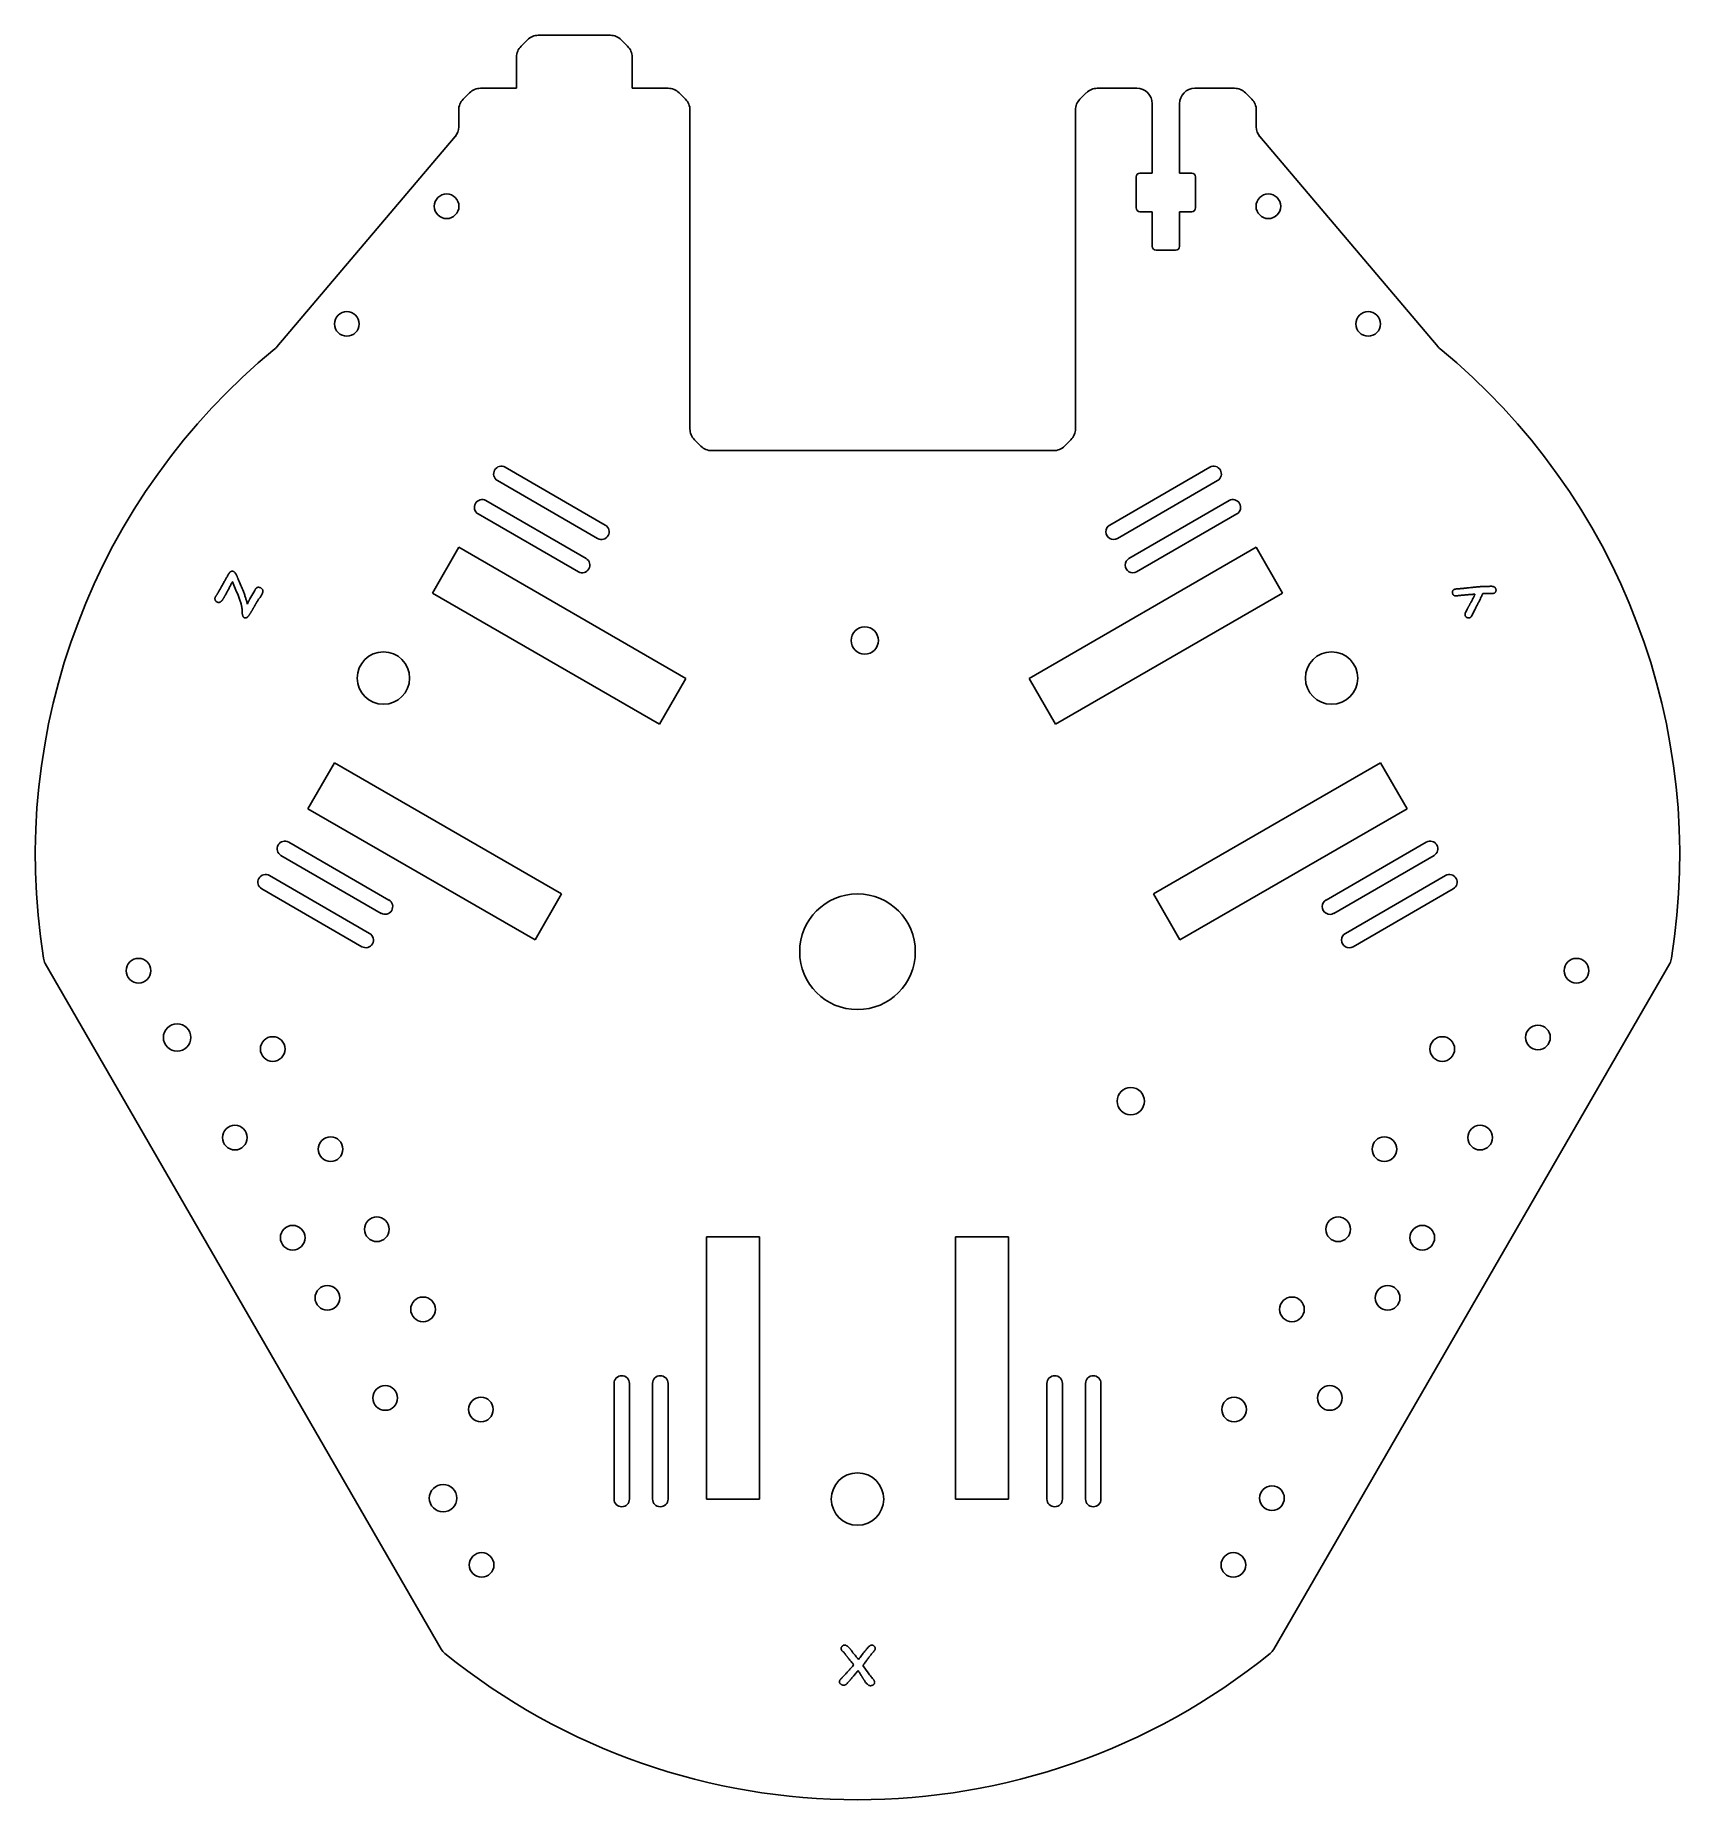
# Model space of a CAD drawing. Header units: millimetres. Extents: x -107 to 107, y -110 to 119.
import ezdxf

# ---------------------------------------------------------------- set-up
doc = ezdxf.new("R2010")
doc.units = ezdxf.units.MM

msp = doc.modelspace()

# ---------------------------------------------------------------- linework, layer by layer
at = {"color": 7, "linetype": 'Continuous', "lineweight": 25}
for p, q in [((-42.82, 118.29), (-43.64, 117.47)), ((-32.06, 118.88), (-41.4, 118.88)), ((-29.82, 117.47), (-30.64, 118.29)), ((-44.23, 116.05), (-44.23, 112)), ((-29.23, 112), (-29.23, 116.05)), ((-50.32, 111.41), (-51.14, 110.59)), ((-44.23, 112), (-48.9, 112)), ((-24.56, 112), (-29.23, 112)), ((-22.32, 110.59), (-23.14, 111.41)), ((29.68, 111.41), (28.86, 110.59)), ((36.23, 112), (31.1, 112)), ((38.23, 110), (38.23, 101)), ((41.77, 110), (41.77, 101)), ((48.9, 112), (43.77, 112)), ((51.14, 110.59), (50.32, 111.41)), ((-51.73, 109.17), (-51.73, 107.02)), ((-21.73, 67.83), (-21.73, 109.17)), ((28.27, 109.17), (28.27, 67.83)), ((51.73, 107.02), (51.73, 109.17)), ((-52.2, 105.73), (-75.32, 78.46)), ((75.32, 78.46), (52.2, 105.73)), ((38.23, 101), (36.64, 101)), ((43.36, 101), (41.77, 101)), ((36.14, 96.5), (36.14, 100.5)), ((43.86, 96.5), (43.86, 100.5)), ((38.23, 96), (36.64, 96)), ((38.23, 96), (38.23, 91.5)), ((41.77, 96), (41.77, 91.5)), ((43.36, 96), (41.77, 96)), ((41.27, 91), (38.73, 91)), ((-20.32, 65.59), (-21.14, 66.41)), ((27.68, 66.41), (26.86, 65.59)), ((-18.9, 65), (25.44, 65)), ((-32.71, 55.35), (-45.7, 62.85)), ((45.7, 62.85), (32.71, 55.35)), ((-46.7, 61.12), (-33.71, 53.62)), ((33.71, 53.62), (46.7, 61.12)), ((-35.21, 51.02), (-48.2, 58.52)), ((48.2, 58.52), (35.21, 51.02)), ((-49.2, 56.79), (-36.21, 49.29)), ((36.21, 49.29), (49.2, 56.79)), ((-51.7, 52.46), (-55.14, 46.5)), ((-22.25, 35.46), (-51.7, 52.46)), ((51.7, 52.46), (22.25, 35.46)), ((55.14, 46.5), (51.7, 52.46)), ((-81.08, 48), (-81.07, 47.98)), ((-78.17, 46.87), (-78.82, 45.76)), ((-55.14, 46.5), (-25.69, 29.5)), ((25.69, 29.5), (55.14, 46.5)), ((79.06, 44.4), (78.85, 43.99)), ((-25.69, 29.5), (-22.25, 35.46)), ((22.25, 35.46), (25.69, 29.5)), ((-67.84, 24.5), (-71.28, 18.54)), ((-38.39, 7.5), (-67.84, 24.5)), ((67.84, 24.5), (38.39, 7.5)), ((71.28, 18.54), (67.84, 24.5)), ((-71.28, 18.54), (-41.83, 1.54)), ((41.83, 1.54), (71.28, 18.54)), ((-60.79, 6.71), (-73.78, 14.21)), ((73.78, 14.21), (60.79, 6.71)), ((-74.78, 12.48), (-61.79, 4.98)), ((61.79, 4.98), (74.78, 12.48)), ((-63.29, 2.38), (-76.28, 9.88)), ((76.28, 9.88), (63.29, 2.38)), ((-77.28, 8.15), (-64.29, 0.65)), ((-41.83, 1.54), (-38.39, 7.5)), ((38.39, 7.5), (41.83, 1.54)), ((64.29, 0.65), (77.28, 8.15)), ((-105.36, -1.52), (-53.99, -90.48)), ((53.99, -90.48), (105.36, -1.52)), ((-12.7, -37), (-19.58, -37)), ((-19.58, -37), (-19.58, -71)), ((-12.7, -71), (-12.7, -37)), ((19.58, -37), (12.7, -37)), ((12.7, -37), (12.7, -71)), ((19.58, -71), (19.58, -37)), ((-31.58, -56), (-31.58, -71)), ((-29.58, -71), (-29.58, -56)), ((-26.58, -56), (-26.58, -71)), ((-24.58, -71), (-24.58, -56)), ((24.58, -56), (24.58, -71)), ((26.58, -71), (26.58, -56)), ((29.58, -56), (29.58, -71)), ((31.58, -71), (31.58, -56)), ((-19.58, -71), (-12.7, -71)), ((12.7, -71), (19.58, -71)), ((1.38, -93.53), (0.7, -92.57))]:
    msp.add_line(p, q, dxfattribs=at)
for centre, radius in [((-53.3, 96.7), 1.6), ((53.3, 96.7), 1.6), ((-66.24, 81.44), 1.6), ((66.24, 81.44), 1.6), ((0.94, 40.38), 1.77), ((-61.49, 35.5), 3.4), ((61.49, 35.5), 3.4), ((0, 0), 7.5), ((-93.26, -2.46), 1.6), ((93.26, -2.46), 1.6), ((-88.26, -11.12), 1.78), ((-75.85, -12.62), 1.6), ((75.85, -12.62), 1.6), ((88.26, -11.12), 1.6), ((35.44, -19.38), 1.77), ((-80.76, -24.11), 1.6), ((80.76, -24.11), 1.6), ((-68.35, -25.61), 1.6), ((68.35, -25.61), 1.6), ((-73.26, -37.1), 1.6), ((-62.35, -36), 1.6), ((62.35, -36), 1.6), ((73.26, -37.1), 1.6), ((-68.76, -44.9), 1.6), ((68.76, -44.9), 1.6), ((-56.35, -46.39), 1.6), ((56.35, -46.39), 1.6), ((-61.26, -57.89), 1.6), ((61.26, -57.89), 1.6), ((-48.85, -59.38), 1.6), ((48.85, -59.38), 1.6), ((0, -71), 3.4), ((-53.76, -70.88), 1.78), ((53.76, -70.88), 1.6), ((-48.76, -79.54), 1.6), ((48.76, -79.54), 1.6)]:
    msp.add_circle(centre, radius, dxfattribs=at)
for centre, radius, start, end in [((-42.23, 116.05), 2, 135, 180), ((-41.4, 116.88), 2, 90, 135), ((-32.06, 116.88), 2, 45, 90), ((-31.23, 116.05), 2, 0, 45), ((-49.73, 109.17), 2, 135, 180), ((-48.9, 110), 2, 90, 135), ((-24.56, 110), 2, 45, 90), ((-23.73, 109.17), 2, 0, 45), ((30.27, 109.17), 2, 135, 180), ((31.1, 110), 2, 90, 135), ((36.23, 110), 2, 0, 90), ((43.77, 110), 2, 90, 180), ((48.9, 110), 2, 45, 90), ((49.73, 109.17), 2, 0, 45), ((-53.73, 107.02), 2, 319.7128, 0), ((53.73, 107.02), 2, 180, 220.2872), ((36.64, 100.5), 0.5, 90, 180), ((43.36, 100.5), 0.5, 0, 90), ((36.64, 96.5), 0.5, 180, 270), ((43.36, 96.5), 0.5, 270, 360), ((38.73, 91.5), 0.5, 180, 270), ((41.27, 91.5), 0.5, 270, 0), ((-21.65, 12.5), 85, 129.3769, 189.0247), ((-76.85, 79.75), 2, 309.3769, 319.7128), ((76.85, 79.75), 2, 220.2872, 230.6231), ((21.65, 12.5), 85, 350.9753, 50.6231), ((-19.73, 67.83), 2, 180, 225), ((26.27, 67.83), 2, 315, 0), ((-18.9, 67), 2, 225, 270), ((25.44, 67), 2, 270, 315), ((-46.2, 61.98), 1, 60, 240), ((46.2, 61.98), 1, 300, 120), ((-48.7, 57.65), 1, 60, 240), ((48.7, 57.65), 1, 300, 120), ((-33.21, 54.48), 1, 240, 60), ((33.21, 54.48), 1, 120, 300), ((-35.71, 50.15), 1, 240, 60), ((35.71, 50.15), 1, 120, 300), ((-74.28, 13.35), 1, 60, 240), ((74.28, 13.35), 1, 300, 120), ((-76.78, 9.02), 1, 60, 240), ((76.78, 9.02), 1, 300, 120), ((-61.29, 5.85), 1, 240, 60), ((61.29, 5.85), 1, 120, 300), ((-63.79, 1.52), 1, 240, 60), ((63.79, 1.52), 1, 120, 300), ((-103.62, -0.52), 2, 189.0247, 210), ((103.62, -0.52), 2, 330, 350.9753), ((-30.58, -56), 1, 0, 180), ((-25.58, -56), 1, 0, 180), ((25.58, -56), 1, 0, 180), ((30.58, -56), 1, 0, 180), ((-30.58, -71), 1, 180, 0), ((-25.58, -71), 1, 180, 0), ((25.58, -71), 1, 180, 0), ((30.58, -71), 1, 180, 0), ((-52.26, -89.48), 2, 210, 230.9753), ((0, -25), 85, 230.9753, 309.0247), ((52.26, -89.48), 2, 309.0247, 330)]:
    msp.add_arc(centre, radius, start, end, dxfattribs=at)
for points, knots in [([(-81.52, 49.08), (-81.54, 49.05), (-81.59, 48.97), (-81.66, 48.84), (-81.74, 48.7), (-81.83, 48.54), (-81.93, 48.38), (-82.03, 48.2), (-82.14, 48), (-82.25, 47.8), (-82.37, 47.59), (-82.48, 47.4), (-82.58, 47.22), (-82.67, 47.05), (-82.76, 46.9), (-82.84, 46.76), (-82.91, 46.63), (-82.96, 46.55), (-82.98, 46.51)], [0, 0, 0, 0, 0.044177, 0.093617, 0.148485, 0.208171, 0.273451, 0.343546, 0.419071, 0.49986, 0.580648, 0.656173, 0.72655, 0.791664, 0.851515, 0.906383, 0.955823, 1, 1, 1, 1]), ([(-81.26, 49.33), (-81.29, 49.32), (-81.34, 49.29), (-81.41, 49.24), (-81.47, 49.17), (-81.51, 49.11), (-81.52, 49.08)], [0, 0, 0, 0, 0.234031, 0.473013, 0.727326, 1, 1, 1, 1]), ([(-80.91, 49.3), (-80.94, 49.32), (-81, 49.35), (-81.09, 49.37), (-81.18, 49.36), (-81.23, 49.34), (-81.26, 49.33)], [0, 0, 0, 0, 0.264296, 0.512369, 0.749653, 1, 1, 1, 1]), ([(-80.55, 48.86), (-80.58, 48.92), (-80.63, 49.01), (-80.72, 49.14), (-80.81, 49.24), (-80.88, 49.28), (-80.91, 49.3)], [0, 0, 0, 0, 0.299162, 0.562747, 0.795012, 1, 1, 1, 1]), ([(-80.32, 48.32), (-80.33, 48.35), (-80.36, 48.42), (-80.4, 48.51), (-80.44, 48.6), (-80.47, 48.67), (-80.49, 48.74), (-80.51, 48.79), (-80.53, 48.83), (-80.54, 48.85), (-80.55, 48.86)], [0, 0, 0, 0, 0.191878, 0.364018, 0.517813, 0.652086, 0.768237, 0.864663, 0.941371, 1, 1, 1, 1]), ([(-79.66, 46.73), (-79.77, 46.99), (-79.99, 47.52), (-80.21, 48.05), (-80.32, 48.32)], [0, 0, 0, 0, 0.499833, 1, 1, 1, 1]), ([(-83.28, 46.04), (-83.3, 46.01), (-83.32, 45.96), (-83.35, 45.87), (-83.35, 45.78), (-83.34, 45.72), (-83.34, 45.69)], [0, 0, 0, 0, 0.257821, 0.50614, 0.74815, 1, 1, 1, 1]), ([(-82.98, 46.51), (-82.99, 46.5), (-83.01, 46.46), (-83.04, 46.41), (-83.08, 46.34), (-83.13, 46.27), (-83.18, 46.2), (-83.22, 46.14), (-83.25, 46.09), (-83.27, 46.05), (-83.28, 46.04)], [0, 0, 0, 0, 0.094259, 0.20833, 0.343845, 0.499228, 0.65614, 0.790863, 0.905741, 1, 1, 1, 1]), ([(-82.49, 45.49), (-82.48, 45.5), (-82.46, 45.53), (-82.42, 45.57), (-82.38, 45.62), (-82.34, 45.69), (-82.3, 45.76), (-82.25, 45.83), (-82.2, 45.92), (-82.16, 45.98), (-82.14, 46.01)], [0, 0, 0, 0, 0.074325, 0.163329, 0.267209, 0.384702, 0.515924, 0.663666, 0.824515, 1, 1, 1, 1]), ([(-82.14, 46.01), (-82.12, 46.04), (-82.09, 46.11), (-82.03, 46.21), (-81.97, 46.32), (-81.9, 46.44), (-81.83, 46.57), (-81.76, 46.71), (-81.69, 46.85), (-81.63, 46.95), (-81.61, 47)], [0, 0, 0, 0, 0.097389, 0.202138, 0.314694, 0.435803, 0.565015, 0.702331, 0.847477, 1, 1, 1, 1]), ([(-81.61, 47), (-81.57, 47.06), (-81.51, 47.18), (-81.42, 47.35), (-81.34, 47.51), (-81.27, 47.64), (-81.21, 47.76), (-81.16, 47.86), (-81.11, 47.93), (-81.09, 47.98), (-81.08, 48)], [0, 0, 0, 0, 0.189219, 0.359327, 0.511764, 0.645542, 0.762101, 0.859099, 0.938881, 1, 1, 1, 1]), ([(-81.07, 47.98), (-80.95, 47.7), (-80.71, 47.12), (-80.47, 46.55), (-80.35, 46.26)], [0, 0, 0, 0, 0.500735, 1, 1, 1, 1]), ([(-80.35, 46.26), (-80.31, 46.17), (-80.24, 45.99), (-80.15, 45.73), (-80.06, 45.49), (-79.99, 45.26), (-79.93, 45.05), (-79.89, 44.85), (-79.85, 44.66), (-79.84, 44.54), (-79.83, 44.48)], [0, 0, 0, 0, 0.157419, 0.305348, 0.443858, 0.573146, 0.693349, 0.80399, 0.906234, 1, 1, 1, 1]), ([(-79.14, 45.07), (-79.16, 45.14), (-79.18, 45.26), (-79.23, 45.45), (-79.29, 45.65), (-79.35, 45.85), (-79.42, 46.06), (-79.49, 46.27), (-79.57, 46.5), (-79.63, 46.65), (-79.66, 46.73)], [0, 0, 0, 0, 0.107962, 0.220249, 0.338157, 0.460533, 0.587439, 0.720131, 0.857452, 1, 1, 1, 1]), ([(-78.08, 47.05), (-78.09, 47.04), (-78.11, 47.01), (-78.13, 46.96), (-78.15, 46.91), (-78.17, 46.88), (-78.17, 46.87)], [0, 0, 0, 0, 0.2091649, 0.5013728, 0.7908351, 1, 1, 1, 1]), ([(-77.81, 47.26), (-77.84, 47.25), (-77.9, 47.24), (-77.97, 47.19), (-78.04, 47.13), (-78.07, 47.08), (-78.08, 47.05)], [0, 0, 0, 0, 0.254442, 0.49927, 0.74205, 1, 1, 1, 1]), ([(-77.98, 45.24), (-77.96, 45.28), (-77.91, 45.36), (-77.83, 45.49), (-77.73, 45.64), (-77.62, 45.8), (-77.5, 45.96), (-77.4, 46.11), (-77.32, 46.24), (-77.27, 46.32), (-77.25, 46.36)], [0, 0, 0, 0, 0.093963, 0.208302, 0.343095, 0.499348, 0.6556, 0.79072, 0.906037, 1, 1, 1, 1]), ([(-77.39, 47.19), (-77.43, 47.21), (-77.49, 47.25), (-77.6, 47.27), (-77.71, 47.28), (-77.78, 47.27), (-77.81, 47.26)], [0, 0, 0, 0, 0.27412, 0.526385, 0.764224, 1, 1, 1, 1]), ([(-77.25, 46.36), (-77.23, 46.4), (-77.18, 46.49), (-77.14, 46.62), (-77.12, 46.74), (-77.12, 46.85), (-77.15, 46.95), (-77.21, 47.04), (-77.29, 47.13), (-77.36, 47.17), (-77.39, 47.19)], [0, 0, 0, 0, 0.15879, 0.298372, 0.422591, 0.535205, 0.643047, 0.75197, 0.869499, 1, 1, 1, 1]), ([(77.17, 46.7), (77.16, 46.67), (77.16, 46.62), (77.16, 46.53), (77.18, 46.45), (77.21, 46.4), (77.22, 46.38)], [0, 0, 0, 0, 0.256863, 0.502288, 0.748988, 1, 1, 1, 1]), ([(77.37, 46.99), (77.34, 46.97), (77.29, 46.94), (77.23, 46.87), (77.19, 46.79), (77.17, 46.73), (77.17, 46.7)], [0, 0, 0, 0, 0.256848, 0.501136, 0.743719, 1, 1, 1, 1]), ([(77.22, 46.38), (77.23, 46.36), (77.26, 46.32), (77.3, 46.27), (77.35, 46.23), (77.41, 46.2), (77.47, 46.17), (77.53, 46.16), (77.6, 46.16), (77.65, 46.16), (77.68, 46.17)], [0, 0, 0, 0, 0.130588, 0.252745, 0.371397, 0.487402, 0.605097, 0.727826, 0.859507, 1, 1, 1, 1]), ([(77.9, 47.07), (77.86, 47.07), (77.8, 47.07), (77.71, 47.06), (77.62, 47.05), (77.55, 47.04), (77.49, 47.03), (77.44, 47.01), (77.4, 47), (77.38, 46.99), (77.37, 46.99)], [0, 0, 0, 0, 0.191773, 0.363531, 0.516818, 0.6503, 0.765427, 0.862924, 0.940305, 1, 1, 1, 1]), ([(77.68, 46.17), (77.72, 46.17), (77.8, 46.18), (77.91, 46.19), (78.01, 46.2), (78.11, 46.22), (78.2, 46.23), (78.28, 46.23), (78.35, 46.24), (78.4, 46.25), (78.42, 46.25)], [0, 0, 0, 0, 0.16161, 0.312816, 0.454135, 0.584375, 0.703539, 0.812816, 0.912207, 1, 1, 1, 1]), ([(79.51, 47.24), (79.41, 47.23), (79.22, 47.21), (78.96, 47.18), (78.71, 47.15), (78.5, 47.13), (78.31, 47.11), (78.15, 47.09), (78.01, 47.08), (77.93, 47.08), (77.9, 47.07)], [0, 0, 0, 0, 0.183229, 0.349669, 0.49932, 0.632967, 0.749583, 0.849658, 0.93295, 1, 1, 1, 1]), ([(78.42, 46.25), (78.51, 46.26), (78.68, 46.27), (78.93, 46.29), (79.17, 46.31), (79.38, 46.33), (79.58, 46.34), (79.77, 46.36), (79.93, 46.37), (80.04, 46.38), (80.09, 46.38)], [0, 0, 0, 0, 0.1616231, 0.3126656, 0.4528821, 0.5830402, 0.7033906, 0.8123976, 0.9110976, 1, 1, 1, 1]), ([(81.16, 47.37), (81.1, 47.37), (80.99, 47.37), (80.82, 47.36), (80.63, 47.35), (80.43, 47.33), (80.22, 47.31), (80, 47.29), (79.76, 47.27), (79.59, 47.25), (79.51, 47.24)], [0, 0, 0, 0, 0.0972087, 0.2019662, 0.314821, 0.4357967, 0.564886, 0.7016032, 0.8469754, 1, 1, 1, 1]), ([(80.09, 46.38), (80.07, 46.34), (80.04, 46.27), (80, 46.16), (79.94, 46.05), (79.88, 45.93), (79.82, 45.8), (79.75, 45.66), (79.68, 45.52), (79.62, 45.43), (79.6, 45.38)], [0, 0, 0, 0, 0.100897, 0.208208, 0.322866, 0.444717, 0.572584, 0.707694, 0.850803, 1, 1, 1, 1]), ([(80.52, 45.26), (80.56, 45.32), (80.62, 45.45), (80.71, 45.62), (80.79, 45.79), (80.87, 45.94), (80.94, 46.09), (81, 46.22), (81.05, 46.34), (81.09, 46.41), (81.11, 46.45)], [0, 0, 0, 0, 0.161104, 0.312097, 0.451971, 0.582345, 0.702008, 0.811572, 0.91104, 1, 1, 1, 1]), ([(81.11, 46.45), (81.16, 46.45), (81.27, 46.45), (81.43, 46.45), (81.57, 46.45), (81.71, 46.45), (81.84, 46.45), (81.96, 46.46), (82.07, 46.46), (82.17, 46.46), (82.25, 46.47), (82.33, 46.47), (82.4, 46.48), (82.47, 46.49), (82.52, 46.49), (82.56, 46.5), (82.59, 46.51), (82.61, 46.52), (82.61, 46.52)], [0, 0, 0, 0, 0.109926, 0.213525, 0.31025, 0.401525, 0.486241, 0.563782, 0.635888, 0.701435, 0.760699, 0.813128, 0.860162, 0.9004, 0.934119, 0.962325, 0.983958, 1, 1, 1, 1]), ([(82.29, 47.4), (82.28, 47.4), (82.27, 47.4), (82.25, 47.4), (82.22, 47.4), (82.19, 47.4), (82.15, 47.4), (82.09, 47.4), (82.04, 47.4), (81.97, 47.4), (81.89, 47.39), (81.81, 47.39), (81.72, 47.39), (81.62, 47.39), (81.52, 47.38), (81.4, 47.38), (81.28, 47.38), (81.2, 47.37), (81.16, 47.37)], [0, 0, 0, 0, 0.011108, 0.02865, 0.05306, 0.084339, 0.122486, 0.167838, 0.219722, 0.278806, 0.344758, 0.417171, 0.497605, 0.583751, 0.677918, 0.778547, 0.885639, 1, 1, 1, 1]), ([(82.76, 47.15), (82.75, 47.17), (82.72, 47.21), (82.68, 47.25), (82.63, 47.29), (82.58, 47.33), (82.51, 47.35), (82.44, 47.38), (82.37, 47.39), (82.31, 47.4), (82.29, 47.4)], [0, 0, 0, 0, 0.113198, 0.226596, 0.339794, 0.458695, 0.580613, 0.710968, 0.849976, 1, 1, 1, 1]), ([(82.61, 46.52), (82.64, 46.54), (82.69, 46.57), (82.75, 46.64), (82.8, 46.72), (82.81, 46.78), (82.82, 46.81)], [0, 0, 0, 0, 0.2506, 0.494505, 0.738383, 1, 1, 1, 1]), ([(82.82, 46.81), (82.82, 46.84), (82.83, 46.9), (82.82, 46.99), (82.8, 47.07), (82.77, 47.13), (82.76, 47.15)], [0, 0, 0, 0, 0.253219, 0.499914, 0.745374, 1, 1, 1, 1]), ([(-83.34, 45.69), (-83.33, 45.66), (-83.31, 45.59), (-83.25, 45.5), (-83.17, 45.42), (-83.1, 45.38), (-83.07, 45.36)], [0, 0, 0, 0, 0.2407545, 0.4772598, 0.7274671, 1, 1, 1, 1]), ([(-83.07, 45.36), (-83.04, 45.35), (-83, 45.33), (-82.92, 45.31), (-82.85, 45.31), (-82.77, 45.32), (-82.7, 45.34), (-82.63, 45.38), (-82.56, 45.43), (-82.51, 45.47), (-82.49, 45.49)], [0, 0, 0, 0, 0.127143, 0.24646, 0.360517, 0.473263, 0.592046, 0.717219, 0.85197, 1, 1, 1, 1]), ([(-79.83, 44.48), (-79.83, 44.43), (-79.82, 44.34), (-79.82, 44.21), (-79.81, 44.08), (-79.81, 44.01), (-79.81, 43.97)], [0, 0, 0, 0, 0.286488, 0.547701, 0.786908, 1, 1, 1, 1]), ([(-79.81, 43.97), (-79.81, 43.93), (-79.8, 43.85), (-79.78, 43.74), (-79.76, 43.64), (-79.73, 43.56), (-79.69, 43.48), (-79.65, 43.42), (-79.6, 43.37), (-79.57, 43.34), (-79.55, 43.33)], [0, 0, 0, 0, 0.170363, 0.326298, 0.466843, 0.593383, 0.708405, 0.812561, 0.908171, 1, 1, 1, 1]), ([(-79.55, 43.33), (-79.53, 43.33), (-79.51, 43.31), (-79.46, 43.3), (-79.41, 43.29), (-79.36, 43.29), (-79.32, 43.31), (-79.27, 43.33), (-79.21, 43.35), (-79.16, 43.39), (-79.11, 43.43), (-79.06, 43.48), (-79, 43.54), (-78.95, 43.61), (-78.89, 43.69), (-78.83, 43.77), (-78.78, 43.86), (-78.74, 43.93), (-78.72, 43.96)], [0, 0, 0, 0, 0.043059, 0.084833, 0.125337, 0.166838, 0.21007, 0.256255, 0.306058, 0.361127, 0.420073, 0.485345, 0.55525, 0.631872, 0.714622, 0.803304, 0.898392, 1, 1, 1, 1]), ([(-78.82, 45.76), (-78.83, 45.74), (-78.85, 45.7), (-78.89, 45.63), (-78.92, 45.55), (-78.96, 45.47), (-79.01, 45.38), (-79.05, 45.29), (-79.1, 45.18), (-79.13, 45.11), (-79.14, 45.07)], [0, 0, 0, 0, 0.090662, 0.191149, 0.30148, 0.42237, 0.552088, 0.690654, 0.84089, 1, 1, 1, 1]), ([(-78.72, 43.96), (-78.71, 43.98), (-78.68, 44.02), (-78.65, 44.08), (-78.61, 44.15), (-78.56, 44.23), (-78.51, 44.31), (-78.46, 44.4), (-78.41, 44.5), (-78.35, 44.6), (-78.29, 44.7), (-78.23, 44.8), (-78.18, 44.89), (-78.13, 44.97), (-78.09, 45.05), (-78.05, 45.12), (-78.01, 45.19), (-77.99, 45.23), (-77.98, 45.24)], [0, 0, 0, 0, 0.044313, 0.093873, 0.148679, 0.208169, 0.273468, 0.344014, 0.419243, 0.500282, 0.580757, 0.656549, 0.726532, 0.791831, 0.851321, 0.906127, 0.955687, 1, 1, 1, 1]), ([(78.85, 43.99), (78.83, 43.95), (78.81, 43.87), (78.8, 43.75), (78.81, 43.64), (78.84, 43.57), (78.86, 43.54)], [0, 0, 0, 0, 0.284068, 0.536293, 0.770425, 1, 1, 1, 1]), ([(78.86, 43.54), (78.87, 43.51), (78.9, 43.47), (78.97, 43.4), (79.04, 43.35), (79.09, 43.33), (79.12, 43.32)], [0, 0, 0, 0, 0.253463, 0.500454, 0.74473, 1, 1, 1, 1]), ([(79.6, 45.38), (79.58, 45.34), (79.54, 45.27), (79.48, 45.16), (79.42, 45.06), (79.37, 44.97), (79.33, 44.89), (79.28, 44.81), (79.24, 44.74), (79.21, 44.67), (79.18, 44.61), (79.15, 44.56), (79.12, 44.52), (79.1, 44.48), (79.09, 44.45), (79.08, 44.43), (79.07, 44.41), (79.06, 44.41), (79.06, 44.4)], [0, 0, 0, 0, 0.116552, 0.225678, 0.327087, 0.422258, 0.509713, 0.590481, 0.663532, 0.729156, 0.788254, 0.839923, 0.884615, 0.921881, 0.952169, 0.97548, 0.991087, 1, 1, 1, 1]), ([(79.47, 43.35), (79.49, 43.36), (79.52, 43.38), (79.57, 43.43), (79.61, 43.47), (79.63, 43.51), (79.64, 43.53)], [0, 0, 0, 0, 0.2458345, 0.4887538, 0.7416207, 1, 1, 1, 1]), ([(79.64, 43.53), (79.69, 43.62), (79.78, 43.8), (79.92, 44.06), (80.04, 44.3), (80.16, 44.53), (80.26, 44.74), (80.36, 44.93), (80.44, 45.1), (80.5, 45.21), (80.52, 45.26)], [0, 0, 0, 0, 0.161383, 0.312047, 0.452944, 0.582975, 0.702702, 0.81225, 0.911348, 1, 1, 1, 1]), ([(79.12, 43.32), (79.15, 43.31), (79.21, 43.3), (79.3, 43.29), (79.39, 43.31), (79.44, 43.34), (79.47, 43.35)], [0, 0, 0, 0, 0.259642, 0.5055, 0.74858, 1, 1, 1, 1]), ([(-1.66, -89.94), (-1.69, -89.94), (-1.75, -89.94), (-1.84, -89.97), (-1.92, -90.02), (-1.99, -90.08), (-2.05, -90.15), (-2.09, -90.23), (-2.12, -90.31), (-2.12, -90.36), (-2.12, -90.39)], [0, 0, 0, 0, 0.133364, 0.260079, 0.384989, 0.515081, 0.6435, 0.764635, 0.881521, 1, 1, 1, 1]), ([(-2.12, -90.39), (-2.12, -90.43), (-2.11, -90.49), (-2.08, -90.59), (-2.02, -90.67), (-1.93, -90.75), (-1.84, -90.83), (-1.74, -90.93), (-1.64, -91.05), (-1.57, -91.14), (-1.53, -91.19)], [0, 0, 0, 0, 0.097176, 0.194604, 0.295723, 0.406526, 0.530761, 0.671034, 0.826998, 1, 1, 1, 1]), ([(-1.2, -90.19), (-1.22, -90.17), (-1.26, -90.13), (-1.33, -90.08), (-1.39, -90.04), (-1.45, -90), (-1.51, -89.97), (-1.56, -89.95), (-1.61, -89.94), (-1.64, -89.94), (-1.66, -89.94)], [0, 0, 0, 0, 0.170917, 0.326742, 0.469276, 0.599046, 0.715434, 0.820335, 0.914589, 1, 1, 1, 1]), ([(-1.53, -91.19), (-1.51, -91.22), (-1.46, -91.29), (-1.39, -91.38), (-1.33, -91.46), (-1.28, -91.53), (-1.23, -91.58), (-1.2, -91.62), (-1.18, -91.65), (-1.17, -91.66), (-1.17, -91.67)], [0, 0, 0, 0, 0.217994, 0.410155, 0.576482, 0.713602, 0.825303, 0.910953, 0.969183, 1, 1, 1, 1]), ([(-0.46, -91.09), (-0.5, -91.04), (-0.58, -90.94), (-0.69, -90.79), (-0.78, -90.67), (-0.85, -90.56), (-0.93, -90.46), (-1.01, -90.37), (-1.1, -90.28), (-1.16, -90.22), (-1.2, -90.19)], [0, 0, 0, 0, 0.17628, 0.330141, 0.461386, 0.57012, 0.670036, 0.775086, 0.884584, 1, 1, 1, 1]), ([(0.13, -91.82), (0.03, -91.7), (-0.16, -91.45), (-0.36, -91.21), (-0.46, -91.09)], [0, 0, 0, 0, 0.499031, 1, 1, 1, 1]), ([(0.95, -90.73), (0.81, -90.91), (0.54, -91.27), (0.27, -91.64), (0.13, -91.82)], [0, 0, 0, 0, 0.499814, 1, 1, 1, 1]), ([(0.7, -92.57), (0.74, -92.52), (0.83, -92.41), (0.95, -92.25), (1.07, -92.1), (1.17, -91.96), (1.27, -91.84), (1.36, -91.72), (1.43, -91.61), (1.48, -91.54), (1.5, -91.51)], [0, 0, 0, 0, 0.162217, 0.313674, 0.454371, 0.584199, 0.70433, 0.81362, 0.912174, 1, 1, 1, 1]), ([(1.82, -89.94), (1.8, -89.94), (1.75, -89.95), (1.67, -89.99), (1.58, -90.05), (1.48, -90.14), (1.36, -90.25), (1.24, -90.39), (1.1, -90.55), (1, -90.67), (0.95, -90.73)], [0, 0, 0, 0, 0.055767, 0.127167, 0.218852, 0.331347, 0.464739, 0.621075, 0.798838, 1, 1, 1, 1]), ([(1.5, -91.51), (1.52, -91.48), (1.57, -91.42), (1.64, -91.33), (1.71, -91.24), (1.79, -91.14), (1.88, -91.03), (1.97, -90.92), (2.07, -90.8), (2.14, -90.72), (2.18, -90.68)], [0, 0, 0, 0, 0.099494, 0.205508, 0.319718, 0.440643, 0.56981, 0.705532, 0.849205, 1, 1, 1, 1]), ([(2.3, -90.39), (2.3, -90.36), (2.29, -90.3), (2.26, -90.22), (2.22, -90.14), (2.16, -90.07), (2.08, -90.01), (2, -89.97), (1.91, -89.94), (1.85, -89.94), (1.82, -89.94)], [0, 0, 0, 0, 0.1223739, 0.2415974, 0.3623845, 0.4912451, 0.6216346, 0.7475633, 0.871468, 1, 1, 1, 1]), ([(2.18, -90.68), (2.2, -90.66), (2.23, -90.62), (2.27, -90.54), (2.29, -90.47), (2.3, -90.42), (2.3, -90.39)], [0, 0, 0, 0, 0.2707917, 0.5250384, 0.7630412, 1, 1, 1, 1]), ([(-1.63, -93.78), (-1.66, -93.81), (-1.72, -93.88), (-1.81, -93.98), (-1.9, -94.06), (-1.97, -94.15), (-2.04, -94.22), (-2.11, -94.29), (-2.17, -94.35), (-2.21, -94.39), (-2.22, -94.41)], [0, 0, 0, 0, 0.161173, 0.311751, 0.452803, 0.582513, 0.702697, 0.812285, 0.91128, 1, 1, 1, 1]), ([(-0.48, -92.51), (-0.54, -92.58), (-0.66, -92.7), (-0.82, -92.89), (-0.98, -93.06), (-1.13, -93.23), (-1.27, -93.38), (-1.4, -93.52), (-1.52, -93.66), (-1.59, -93.74), (-1.63, -93.78)], [0, 0, 0, 0, 0.153715, 0.299593, 0.436565, 0.565703, 0.687007, 0.799234, 0.903801, 1, 1, 1, 1]), ([(-1.17, -91.67), (-1.05, -91.81), (-0.82, -92.08), (-0.59, -92.37), (-0.48, -92.51)], [0, 0, 0, 0, 0.504629, 1, 1, 1, 1]), ([(-0.86, -94.36), (-0.81, -94.31), (-0.72, -94.2), (-0.59, -94.05), (-0.46, -93.9), (-0.34, -93.76), (-0.23, -93.62), (-0.12, -93.49), (-0.02, -93.37), (0.04, -93.29), (0.08, -93.25)], [0, 0, 0, 0, 0.1464792, 0.2868772, 0.4211981, 0.5489913, 0.6707093, 0.7869801, 0.8963287, 1, 1, 1, 1]), ([(0.08, -93.25), (0.11, -93.31), (0.19, -93.42), (0.29, -93.58), (0.37, -93.71), (0.42, -93.78), (0.45, -93.82)], [0, 0, 0, 0, 0.311556, 0.583243, 0.8123, 1, 1, 1, 1]), ([(0.45, -93.82), (0.47, -93.86), (0.51, -93.92), (0.57, -94.02), (0.62, -94.11), (0.67, -94.19), (0.72, -94.27), (0.76, -94.34), (0.8, -94.4), (0.82, -94.45), (0.83, -94.46)], [0, 0, 0, 0, 0.16176, 0.311972, 0.453203, 0.582838, 0.703509, 0.812609, 0.911442, 1, 1, 1, 1]), ([(2.11, -94.46), (2.05, -94.4), (1.93, -94.26), (1.76, -94.04), (1.57, -93.8), (1.45, -93.62), (1.38, -93.53)], [0, 0, 0, 0, 0.217954, 0.457158, 0.717793, 1, 1, 1, 1]), ([(-2.22, -94.41), (-2.24, -94.43), (-2.27, -94.47), (-2.31, -94.54), (-2.33, -94.62), (-2.33, -94.67), (-2.34, -94.7)], [0, 0, 0, 0, 0.263952, 0.512523, 0.755614, 1, 1, 1, 1]), ([(-2.34, -94.7), (-2.33, -94.73), (-2.33, -94.78), (-2.3, -94.87), (-2.24, -94.95), (-2.17, -95.01), (-2.09, -95.07), (-2, -95.11), (-1.9, -95.14), (-1.83, -95.14), (-1.79, -95.14)], [0, 0, 0, 0, 0.113792, 0.226907, 0.343765, 0.471312, 0.603284, 0.731984, 0.863489, 1, 1, 1, 1]), ([(-1.79, -95.14), (-1.76, -95.14), (-1.69, -95.14), (-1.59, -95.11), (-1.49, -95.07), (-1.44, -95.03), (-1.41, -95.01)], [0, 0, 0, 0, 0.2553625, 0.4995849, 0.7474705, 1, 1, 1, 1]), ([(-1.41, -95.01), (-1.38, -94.97), (-1.32, -94.91), (-1.24, -94.81), (-1.16, -94.72), (-1.09, -94.64), (-1.02, -94.56), (-0.96, -94.49), (-0.91, -94.42), (-0.87, -94.38), (-0.86, -94.36)], [0, 0, 0, 0, 0.160939, 0.31252, 0.452223, 0.582202, 0.70283, 0.81197, 0.911383, 1, 1, 1, 1]), ([(0.83, -94.46), (0.87, -94.52), (0.94, -94.64), (1.05, -94.79), (1.16, -94.92), (1.27, -95.03), (1.38, -95.11), (1.48, -95.17), (1.58, -95.21), (1.65, -95.21), (1.68, -95.21)], [0, 0, 0, 0, 0.179942, 0.341675, 0.485865, 0.614026, 0.727893, 0.827563, 0.917583, 1, 1, 1, 1]), ([(1.68, -95.21), (1.71, -95.21), (1.78, -95.21), (1.89, -95.18), (1.98, -95.14), (2.07, -95.08), (2.13, -95.01), (2.19, -94.94), (2.22, -94.85), (2.22, -94.79), (2.23, -94.76)], [0, 0, 0, 0, 0.137223, 0.268869, 0.398299, 0.529968, 0.657074, 0.774519, 0.886859, 1, 1, 1, 1]), ([(2.23, -94.76), (2.22, -94.74), (2.22, -94.68), (2.2, -94.61), (2.16, -94.53), (2.12, -94.49), (2.11, -94.46)], [0, 0, 0, 0, 0.2400354, 0.4788553, 0.7298255, 1, 1, 1, 1])]:
    msp.add_open_spline(points, degree=3, knots=knots, dxfattribs=at)

doc.saveas('drawing.dxf')
